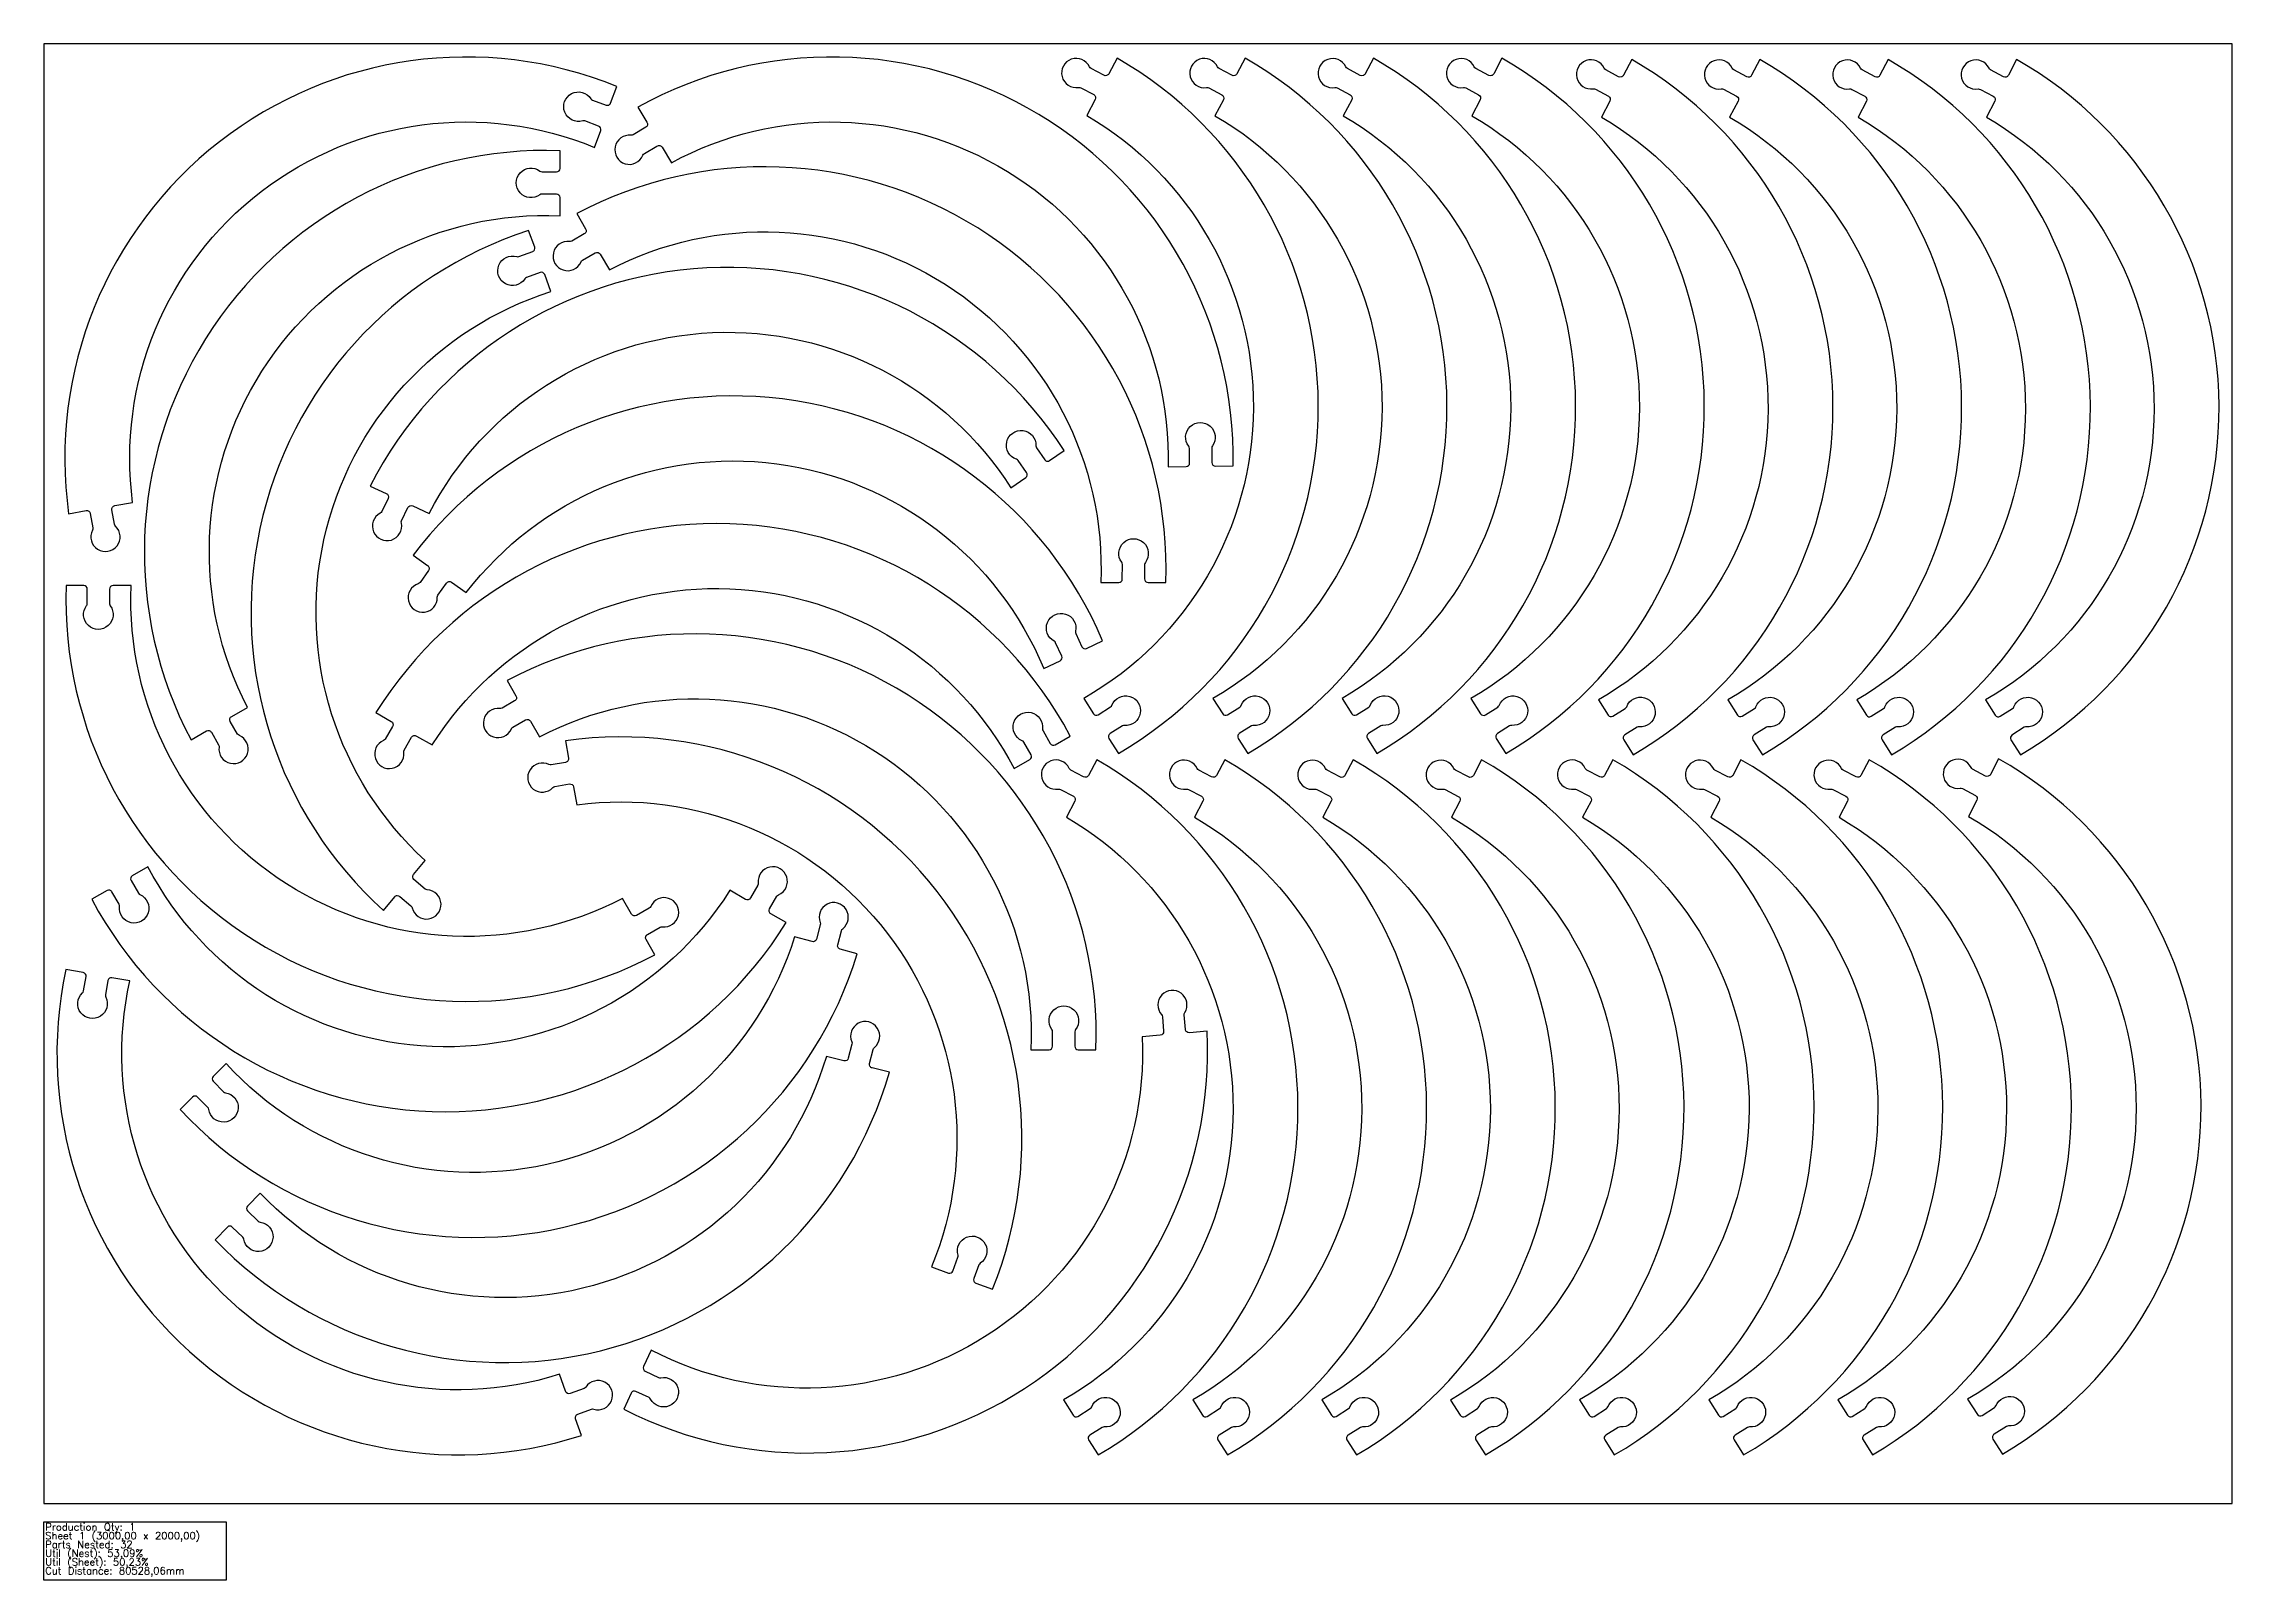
# Model space of a CAD drawing. Header units: millimetres. Extents: x 0 to 3000, y -105 to 2000.
import ezdxf

# ---------------------------------------------------------------- set-up
doc = ezdxf.new("R2010")
doc.units = ezdxf.units.MM
doc.layers.add('sheet', color=24, linetype='Continuous')
doc.layers.add('Stats', color=7, linetype='Continuous')
doc.styles.get("Standard").update_dxf_attribs({"font": 'txt.shx'})

msp = doc.modelspace()

# ---------------------------------------------------------------- linework, layer by layer
at = {"color": 7}
for points in [[(755, 1858), (763.5, 1881.3, 0.413209), (760.6, 1887.3), (741.8, 1894.3, 0.162278), (738.8, 1894.4, -2), (750, 1924.8, 0.162278), (752.3, 1922.9), (771, 1916, 0.415219), (777.1, 1918.8), (785.4, 1941.6, 0.577199), (34.1, 1356.2), (58, 1360.4, -0.415219), (63.8, 1356.3), (67.2, 1336.7, -0.162278), (66.7, 1333.5, 2), (98.3, 1339, -0.162278), (96.8, 1341.8), (93.4, 1361.5, -0.413209), (97.4, 1367.3), (121.8, 1371.6, -0.577169)], [(1541.3, 1420.4), (1566.1, 1420.8, 0.413209), (1570.8, 1425.6), (1570.5, 1445.7, 0.162278), (1569.5, 1448.5, -2), (1601.9, 1449, 0.162278), (1601, 1446.1), (1601.3, 1426.2, 0.415219), (1606.1, 1421.5), (1630.4, 1422, 0.577199), (814.4, 1913.3), (826.9, 1892.5, -0.415219), (825.1, 1885.6), (808, 1875.4, -0.162278), (804.9, 1874.7, 2), (821.3, 1847.2, -0.162278), (823.4, 1849.6), (840.6, 1859.9, -0.413209), (847.5, 1858.2), (860.3, 1836.9, -0.577169)], [(1425.7, 1103.2), (1438.9, 1082.2, 0.413209), (1445.4, 1080.7), (1462.4, 1091.4, 0.162278), (1464.3, 1093.7, -2), (1481.5, 1066.2, 0.162278), (1478.6, 1065.5), (1461.7, 1054.9, 0.415219), (1460.2, 1048.4), (1473.1, 1027.8, 0.577199), (1471.3, 1980.3), (1460, 1958.9, -0.415219), (1453.2, 1956.8), (1435.7, 1966.2, -0.162278), (1433.5, 1968.5, 2), (1418.4, 1940.2, -0.162278), (1421.6, 1939.7), (1439.3, 1930.3, -0.413209), (1441.3, 1923.5), (1429.8, 1901.6, -0.577169)], [(1602.8, 1103.1), (1616.1, 1082.2, 0.413209), (1622.6, 1080.7), (1639.6, 1091.3, 0.162278), (1641.5, 1093.7, -2), (1658.7, 1066.2, 0.162278), (1655.8, 1065.5), (1638.9, 1054.9, 0.415219), (1637.4, 1048.3), (1650.4, 1027.8, 0.577199), (1646.9, 1980.3), (1635.6, 1958.9, -0.415219), (1628.8, 1956.8), (1611.2, 1966.1, -0.162278), (1609, 1968.4, 2), (1594, 1940.1, -0.162278), (1597.1, 1939.6), (1614.9, 1930.2, -0.413209), (1617, 1923.4), (1605.4, 1901.5, -0.577169)], [(1779.7, 1103.1), (1793, 1082.1, 0.413209), (1799.5, 1080.7), (1816.5, 1091.3, 0.162278), (1818.4, 1093.7, -2), (1835.7, 1066.2, 0.162278), (1832.7, 1065.5), (1815.9, 1054.9, 0.415219), (1814.4, 1048.3), (1827.4, 1027.8, 0.577199), (1822.7, 1980.3), (1811.4, 1958.8, -0.415219), (1804.7, 1956.7), (1787.1, 1966.1, -0.162278), (1784.9, 1968.3, 2), (1769.9, 1940, -0.162278), (1773, 1939.5), (1790.8, 1930.2, -0.413209), (1792.9, 1923.4), (1781.4, 1901.4, -0.577169)], [(1956.4, 1103), (1969.6, 1082.1, 0.413209), (1976.2, 1080.6), (1993.2, 1091.3, 0.162278), (1995.1, 1093.6, -2), (2012.3, 1066.2, 0.162278), (2009.4, 1065.5), (1992.6, 1054.9, 0.415219), (1991.1, 1048.3), (2004.1, 1027.8, 0.577199), (1998.8, 1980.3), (1987.6, 1958.8, -0.415219), (1980.8, 1956.7), (1963.2, 1966, -0.162278), (1961, 1968.3, 2), (1946, 1940, -0.162278), (1949.2, 1939.5), (1966.9, 1930.1, -0.413209), (1969, 1923.4), (1957.5, 1901.4, -0.577169)], [(2131.2, 1101.3), (2144.5, 1080.3, 0.413209), (2151, 1078.8), (2168, 1089.4, 0.162278), (2169.9, 1091.8, -2), (2187.1, 1064.3, 0.162278), (2184.2, 1063.6), (2167.3, 1053, 0.415219), (2165.8, 1046.5), (2178.7, 1025.9, 0.577199), (2176.9, 1978.4), (2165.6, 1957, -0.415219), (2158.8, 1954.9), (2141.2, 1964.2, -0.162278), (2139.1, 1966.5, 2), (2124, 1938.3, -0.162278), (2127.1, 1937.8), (2144.9, 1928.3, -0.413209), (2146.9, 1921.6), (2135.4, 1899.6, -0.577169)], [(2308.4, 1101.2), (2321.7, 1080.2, 0.413209), (2328.2, 1078.8), (2345.2, 1089.4, 0.162278), (2347.1, 1091.7, -2), (2364.3, 1064.3, 0.162278), (2361.4, 1063.6), (2344.5, 1053, 0.415219), (2343, 1046.4), (2356, 1025.9, 0.577199), (2352.4, 1978.4), (2341.2, 1956.9, -0.415219), (2334.4, 1954.8), (2316.8, 1964.2, -0.162278), (2314.6, 1966.5, 2), (2299.6, 1938.2, -0.162278), (2302.7, 1937.7), (2320.5, 1928.3, -0.413209), (2322.6, 1921.5), (2311, 1899.6, -0.577169)], [(2485.3, 1101.2), (2498.6, 1080.2, 0.413209), (2505.1, 1078.7), (2522.1, 1089.4, 0.162278), (2524, 1091.7, -2), (2541.2, 1064.3, 0.162278), (2538.3, 1063.6), (2521.5, 1053, 0.415219), (2520, 1046.4), (2533, 1025.9, 0.577199), (2528.3, 1978.4), (2517, 1956.9, -0.415219), (2510.3, 1954.8), (2492.6, 1964.1, -0.162278), (2490.5, 1966.4, 2), (2475.5, 1938.1, -0.162278), (2478.6, 1937.6), (2496.4, 1928.2, -0.413209), (2498.5, 1921.5), (2487, 1899.5, -0.577169)], [(2661.9, 1101.1), (2675.2, 1080.2, 0.413209), (2681.8, 1078.7), (2698.8, 1089.4, 0.162278), (2700.7, 1091.7, -2), (2717.9, 1064.3, 0.162278), (2715, 1063.6), (2698.1, 1052.9, 0.415219), (2696.7, 1046.4), (2709.7, 1025.9, 0.577199), (2704.4, 1978.4), (2693.1, 1956.9, -0.415219), (2686.4, 1954.8), (2668.7, 1964.1, -0.162278), (2666.6, 1966.4, 2), (2651.6, 1938.1, -0.162278), (2654.8, 1937.5), (2672.5, 1928.2, -0.413209), (2674.6, 1921.4), (2663.1, 1899.5, -0.577169)], [(707.7, 1764.5), (707.7, 1789.3, 0.413209), (702.9, 1794), (682.9, 1794.1, 0.162278), (680, 1793.2, -2), (680.1, 1825.6, 0.162278), (683, 1824.6), (702.9, 1824.5, 0.415219), (707.7, 1829.3), (707.7, 1853.5, 0.577199), (201.9, 1046.4), (222.9, 1058.5, -0.415219), (229.8, 1056.7), (239.7, 1039.4, -0.162278), (240.3, 1036.3, 2), (268.1, 1052.2, -0.162278), (265.7, 1054.3), (255.7, 1071.7, -0.413209), (257.6, 1078.5), (279.1, 1090.9, -0.577169)], [(1449, 1262), (1473.8, 1262, 0.413209), (1478.5, 1266.7), (1478.6, 1286.8, 0.162278), (1477.7, 1289.6, -2), (1510.1, 1289.5, 0.162278), (1509.1, 1286.7), (1509, 1266.8, 0.415219), (1513.8, 1262), (1538.1, 1262, 0.577199), (730.7, 1767.4), (742.8, 1746.4, -0.415219), (741, 1739.5), (723.7, 1729.6, -0.162278), (720.6, 1729, 2), (736.5, 1701.2, -0.162278), (738.6, 1703.6), (756, 1713.6, -0.413209), (762.8, 1711.7), (775.3, 1690.2, -0.577169)], [(695.2, 1660.5), (686.7, 1683.8, 0.413209), (680.6, 1686.6), (661.8, 1679.8, 0.162278), (659.4, 1678, -2), (648.4, 1708.4, 0.162278), (651.4, 1708.5), (670.2, 1715.3, 0.415219), (673, 1721.4), (664.7, 1744.2, 0.577199), (465.6, 812.7), (481.1, 831.3, -0.415219), (488.2, 831.9), (503.4, 819, -0.162278), (505.1, 816.3, 2), (525.7, 840.8, -0.162278), (522.8, 842), (507.5, 854.9, -0.413209), (506.9, 861.9), (522.8, 881, -0.577169)], [(1325.8, 1391.7), (1346.1, 1405.9, 0.413209), (1347.3, 1412.5), (1335.8, 1429, 0.162278), (1333.4, 1430.8, -2), (1360, 1449.3, 0.162278), (1360.9, 1446.4), (1372.2, 1430.1, 0.415219), (1378.9, 1428.9), (1398.8, 1442.8, 0.577199), (447.5, 1394.1), (469.5, 1383.9, -0.415219), (471.9, 1377.2), (463.4, 1359.2, -0.162278), (461.2, 1356.9, 2), (490.2, 1343.3, -0.162278), (490.5, 1346.4), (499.1, 1364.6, -0.413209), (505.7, 1367), (528.2, 1356.5, -0.577169)], [(1370.7, 1144.3), (1393.2, 1154.8, 0.413209), (1395.5, 1161.1), (1387.1, 1179.3, 0.162278), (1385, 1181.5, -2), (1414.5, 1195.1, 0.162278), (1414.8, 1192.1), (1423.2, 1174, 0.415219), (1429.5, 1171.7), (1451.5, 1181.9, 0.577199), (506.2, 1299.2), (526.1, 1285.3, -0.415219), (527.3, 1278.3), (515.8, 1262, -0.162278), (513.3, 1260.1, 2), (539.4, 1241.7, -0.162278), (540.3, 1244.7), (551.9, 1261.1, -0.413209), (558.8, 1262.3), (579.2, 1248.1, -0.577169)], [(1330.2, 1006.9), (1351.7, 1019.4, 0.413209), (1353.4, 1025.8), (1343.4, 1043.2, 0.162278), (1341.1, 1045.2, -2), (1369.2, 1061.4, 0.162278), (1369.8, 1058.5), (1379.8, 1041.2, 0.415219), (1386.3, 1039.5), (1407.2, 1051.6, 0.577199), (455.3, 1083.6), (476.3, 1071.6, -0.415219), (478.2, 1064.7), (468.2, 1047.5, -0.162278), (465.8, 1045.4, 2), (493.5, 1029.3, -0.162278), (494.1, 1032.4), (504.2, 1049.8, -0.413209), (511, 1051.6), (532.5, 1039.3, -0.577169)], [(119.8, 1257.7), (95, 1257.7, 0.413209), (90.2, 1253), (90.1, 1232.9, 0.162278), (91.1, 1230, -2), (58.7, 1230.2, 0.162278), (59.6, 1233), (59.7, 1252.9, 0.415219), (55, 1257.7), (30.7, 1257.7, 0.577199), (837.8, 751.9), (825.7, 773, -0.415219), (827.5, 779.8), (844.8, 789.7, -0.162278), (847.9, 790.3, 2), (832, 818.1, -0.162278), (829.9, 815.7), (812.5, 805.8, -0.413209), (805.7, 807.6), (793.3, 829.1, -0.577169)], [(1353.3, 621.8), (1378.1, 621.8, 0.413209), (1382.8, 626.5), (1382.9, 646.6, 0.162278), (1382, 649.5, -2), (1414.4, 649.3, 0.162278), (1413.4, 646.5), (1413.3, 626.6, 0.415219), (1418.1, 621.8), (1442.4, 621.8, 0.577199), (635.2, 1127.5), (647.3, 1106.5, -0.415219), (645.5, 1099.7), (628.2, 1089.8, -0.162278), (625.1, 1089.2, 2), (641, 1061.4, -0.162278), (643.1, 1063.8), (660.5, 1073.7, -0.413209), (667.3, 1071.9), (679.7, 1050.4, -0.577169)], [(1216.9, 324.3), (1240.2, 315.8, 0.413209), (1246.3, 318.6), (1253.2, 337.4, 0.162278), (1253.3, 340.4, -2), (1283.7, 329.2, 0.162278), (1281.8, 326.9), (1274.9, 308.2, 0.415219), (1277.8, 302.1), (1300.6, 293.8, 0.577199), (715.1, 1045.1), (719.3, 1021.2, -0.415219), (715.2, 1015.4), (695.6, 1012, -0.162278), (692.5, 1012.5, 2), (697.9, 981, -0.162278), (700.7, 982.5), (720.5, 985.9, -0.413209), (726.2, 981.8), (730.6, 957.4, -0.577169)], [(2637.3, 143.1), (2650.6, 122.2, 0.413209), (2657.1, 120.7), (2674.1, 131.4, 0.162278), (2676, 133.7, -2), (2693.3, 106.3, 0.162278), (2690.4, 105.6), (2673.5, 95, 0.415219), (2672, 88.4), (2685, 67.9, 0.577199), (2679.8, 1020.4), (2668.5, 998.9, -0.415219), (2661.8, 996.8), (2644.1, 1006.1, -0.162278), (2641.9, 1008.4, 2), (2627, 980.1, -0.162278), (2630.1, 979.6), (2647.9, 970.2, -0.413209), (2650, 963.5), (2638.5, 941.5, -0.577169)], [(1397.8, 142), (1411, 121, 0.413209), (1417.6, 119.5), (1434.6, 130.2, 0.162278), (1436.5, 132.5, -2), (1453.7, 105, 0.162278), (1450.7, 104.3), (1433.8, 93.7, 0.415219), (1432.3, 87.2), (1445.2, 66.6, 0.577199), (1443.5, 1019.1), (1432.2, 997.7, -0.415219), (1425.4, 995.6), (1407.8, 1005, -0.162278), (1405.6, 1007.3, 2), (1390.6, 979, -0.162278), (1393.7, 978.5), (1411.4, 969.1, -0.413209), (1413.5, 962.3), (1401.9, 940.4, -0.577169)], [(1575, 141.9), (1588.2, 121, 0.413209), (1594.8, 119.5), (1611.8, 130.1, 0.162278), (1613.7, 132.5, -2), (1630.9, 105, 0.162278), (1628, 104.3), (1611.1, 93.7, 0.415219), (1609.6, 87.1), (1622.6, 66.6, 0.577199), (1619, 1019.1), (1607.7, 997.7, -0.415219), (1600.9, 995.6), (1583.3, 1004.9, -0.162278), (1581.2, 1007.2, 2), (1566.2, 978.9, -0.162278), (1569.3, 978.4), (1587, 969, -0.413209), (1589.1, 962.2), (1577.6, 940.3, -0.577169)], [(1751.8, 141.9), (1765.1, 120.9, 0.413209), (1771.7, 119.4), (1788.7, 130.1, 0.162278), (1790.6, 132.5, -2), (1807.8, 105, 0.162278), (1804.9, 104.3), (1788, 93.7, 0.415219), (1786.5, 87.1), (1799.5, 66.6, 0.577199), (1794.8, 1019.1), (1783.6, 997.6, -0.415219), (1776.8, 995.5), (1759.2, 1004.9, -0.162278), (1757, 1007.1, 2), (1742.1, 978.8, -0.162278), (1745.2, 978.3), (1762.9, 969, -0.413209), (1765, 962.2), (1753.5, 940.2, -0.577169)], [(1928.5, 141.8), (1941.8, 120.9, 0.413209), (1948.4, 119.4), (1965.3, 130.1, 0.162278), (1967.2, 132.4, -2), (1984.5, 105, 0.162278), (1981.6, 104.3), (1964.7, 93.7, 0.415219), (1963.2, 87.1), (1976.2, 66.6, 0.577199), (1971, 1019.1), (1959.7, 997.6, -0.415219), (1953, 995.5), (1935.3, 1004.8, -0.162278), (1933.1, 1007.1, 2), (1918.2, 978.8, -0.162278), (1921.3, 978.3), (1939.1, 968.9, -0.413209), (1941.2, 962.2), (1929.7, 940.2, -0.577169)], [(2105.3, 142), (2118.5, 121, 0.413209), (2125.1, 119.5), (2142.1, 130.2, 0.162278), (2144, 132.5, -2), (2161.2, 105, 0.162278), (2158.2, 104.3), (2141.3, 93.7, 0.415219), (2139.8, 87.2), (2152.8, 66.6, 0.577199), (2151, 1019.1), (2139.7, 997.7, -0.415219), (2132.9, 995.6), (2115.3, 1005, -0.162278), (2113.1, 1007.3, 2), (2098.1, 979, -0.162278), (2101.2, 978.5), (2118.9, 969.1, -0.413209), (2121, 962.3), (2109.4, 940.4, -0.577169)], [(2282.5, 141.9), (2295.7, 121, 0.413209), (2302.3, 119.5), (2319.3, 130.1, 0.162278), (2321.2, 132.5, -2), (2338.4, 105, 0.162278), (2335.5, 104.3), (2318.6, 93.7, 0.415219), (2317.1, 87.2), (2330.1, 66.6, 0.577199), (2326.5, 1019.1), (2315.2, 997.7, -0.415219), (2308.5, 995.6), (2290.9, 1004.9, -0.162278), (2288.7, 1007.2, 2), (2273.7, 978.9, -0.162278), (2276.8, 978.4), (2294.5, 969, -0.413209), (2296.6, 962.3), (2285.1, 940.3, -0.577169)], [(2459.4, 141.9), (2472.6, 120.9, 0.413209), (2479.2, 119.5), (2496.2, 130.1, 0.162278), (2498.1, 132.5, -2), (2515.3, 105, 0.162278), (2512.4, 104.3), (2495.5, 93.7, 0.415219), (2494, 87.1), (2507, 66.7, 0.577199), (2502.4, 1019.1), (2491.1, 997.7, -0.415219), (2484.3, 995.6), (2466.7, 1004.9, -0.162278), (2464.5, 1007.1, 2), (2449.6, 978.9, -0.162278), (2452.7, 978.3), (2470.4, 969, -0.413209), (2472.5, 962.2), (2461, 940.2, -0.577169)], [(142.8, 872.6), (121.4, 860.1, 0.413209), (119.6, 853.7), (129.7, 836.3, 0.162278), (131.9, 834.3, -2), (103.8, 818.1, 0.162278), (103.2, 821), (93.3, 838.3, 0.415219), (86.8, 840), (65.8, 827.9, 0.577199), (1017.8, 795.9), (996.7, 807.9, -0.415219), (994.9, 814.8), (1004.9, 832, -0.162278), (1007.2, 834.1, 2), (979.5, 850.2, -0.162278), (978.9, 847.1), (968.8, 829.7, -0.413209), (962, 827.8), (940.5, 840.2, -0.577169)], [(249.9, 602.8), (232.4, 585.2, 0.413209), (232.4, 578.5), (246.5, 564.3, 0.162278), (249.2, 562.9, -2), (226.2, 540.1, 0.162278), (224.9, 542.8), (210.9, 556.9, 0.415219), (204.1, 556.9), (187, 539.7, 0.577199), (1115.2, 753.3), (1091.8, 759.6, -0.415219), (1088.3, 765.7), (1093.5, 784.9, -0.162278), (1095.2, 787.6, 2), (1064.3, 796, -0.162278), (1064.5, 792.8), (1059.3, 773.4, -0.413209), (1053.2, 769.9), (1029.2, 776.3, -0.577169)], [(117.9, 716.2), (93.5, 720.5, 0.413209), (88, 716.6), (84.4, 696.9, 0.162278), (84.9, 693.9, -2), (53, 699.6, 0.162278), (54.4, 702.3), (58, 721.9, 0.415219), (54.1, 727.4), (30.2, 731.6, 0.577199), (737.3, 93.4), (729, 116.2, -0.415219), (732, 122.6), (750.7, 129.4, -0.162278), (753.9, 129.4, 2), (743, 159.5, -0.162278), (740.6, 157.6), (721.7, 150.8, -0.413209), (715.3, 153.8), (706.8, 177.1, -0.577169)], [(832.8, 210.1), (822.3, 187.6, 0.413209), (824.6, 181.3), (842.7, 172.8, 0.162278), (845.7, 172.4, -2), (831.9, 143.1, 0.162278), (829.7, 145.2), (811.7, 153.7, 0.415219), (805.4, 151.4), (795.1, 129.4, 0.577199), (1594.6, 647.2), (1570.4, 645.1, -0.415219), (1565, 649.6), (1563.3, 669.5, -0.162278), (1564.1, 672.6, 2), (1532.2, 669.9, -0.162278), (1533.4, 667), (1535.1, 647, -0.413209), (1530.6, 641.6), (1505.9, 639.4, -0.577169)], [(296.7, 425.5), (279.4, 407.6, 0.413209), (279.5, 400.9), (293.9, 386.9, 0.162278), (296.6, 385.6, -2), (274.1, 362.4, 0.162278), (272.7, 365), (258.4, 378.9, 0.415219), (251.7, 378.8), (234.8, 361.4, 0.577199), (1159.2, 591), (1135.7, 596.8, -0.415219), (1132, 602.9), (1136.9, 622.2, -0.162278), (1138.6, 624.9, 2), (1107.6, 632.7, -0.162278), (1107.8, 629.6), (1102.9, 610.1, -0.413209), (1096.9, 606.5), (1072.8, 612.5, -0.577169)]]:
    msp.add_lwpolyline(points, format="xyb", close=True, dxfattribs=at)
at = {"layer": 'sheet', "color": 7}
msp.add_lwpolyline([(0, 0), (3000, 0), (3000, 2000), (0, 2000)], close=True, dxfattribs=at)
at = {"layer": 'Stats', "color": 151}
msp.add_lwpolyline([(0, -25), (250, -25), (250, -105), (0, -105), (0, -25)], close=True, dxfattribs=at)

# ---------------------------------------------------------------- texts
at = {"layer": 'Stats', "color": 60}
for s, p in [('Production Qty: 1', (2, -37)), ('Sheet 1 (3000,00 x 2000,00)', (2, -49)), ('Parts Nested: 32', (2, -61)), ('Cut Distance: 80528,06mm', (2, -97)), ('Util (Nest): 53,09%', (2, -73)), ('Util (Sheet): 50,23%', (2, -85))]:
    msp.add_text(s, height=10, dxfattribs=at).set_placement(p)

doc.saveas('drawing.dxf')
